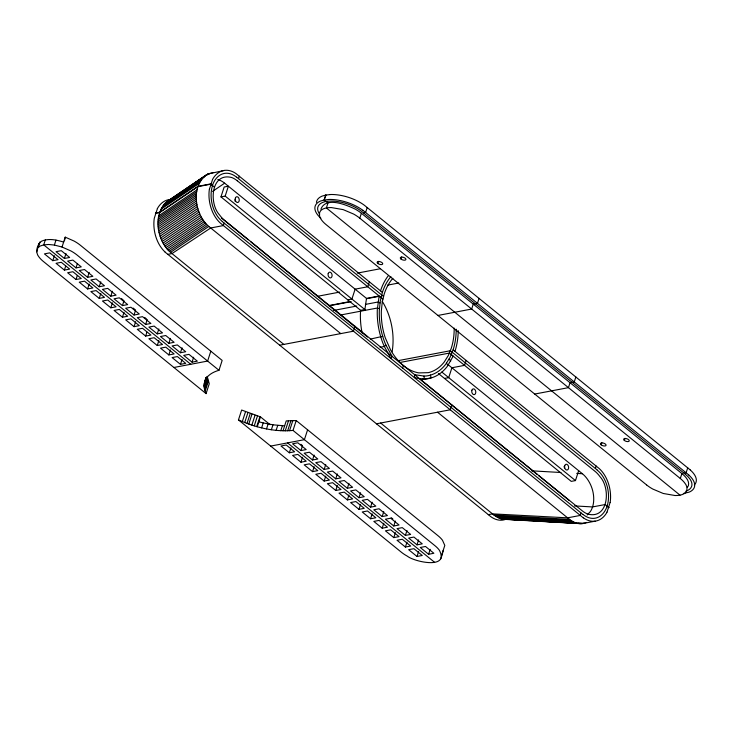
<?xml version="1.0" encoding="UTF-8"?>
<svg xmlns="http://www.w3.org/2000/svg" width="733" height="733" viewBox="0 0 733 733"><rect width="100%" height="100%" fill="white"/><g stroke="black" fill="none" stroke-linecap="round" stroke-linejoin="round"><path stroke-width="1.1" d="M283.854 344.418L170.514 252.372C156.083 239.948 151.859 211.113 169.625 199.907L207.925 173.978L224.335 170.459M340.763 333.607L208.813 226.442C194.382 214.018 190.159 185.183 207.925 173.978M207.182 376.386L209.272 383.744L206.083 393.621L203.985 386.264L205.872 377.596M220.963 196.893L225.178 196.087L228.366 186.209L224.151 187.016L220.963 196.893L360.627 310.325L360.453 312.799A58.457 39.701 79.2 0 0 362.12 332.91M364.777 310.407L366.491 298.395L224.646 183.186A28.66 19.461 79.2 0 0 218.984 179.915L217.82 179.548M320.898 209.207C325.8 196.178 346.37 204.928 355.175 209.097A28.66 13.185 17.9 0 1 361.396 213.257L681.901 473.564A28.66 13.185 17.9 0 1 686.335 478.053C688.36 480.591 689.835 484.669 687.352 487.408M209.427 189.187L212.543 179.539M610.122 502.435L607.006 512.083M64.486 240.8L65.228 237.153L74.115 241.075A28.66 13.185 17.9 0 1 80.337 245.225L222.163 360.416L218.975 370.293C213.028 371.97 206.733 375.369 204.599 381.545M237.29 180.785A28.66 19.461 79.2 0 0 231.628 177.505C210.912 172.173 208.823 203.563 219.543 214.925A28.66 19.461 79.2 0 0 224.527 220.294L582.259 510.837A28.66 19.461 79.2 0 0 587.921 514.108C608.637 519.45 610.726 488.059 600.006 476.697A28.66 19.461 79.2 0 0 595.022 471.328L449.421 353.077L399.412 362.578M157.384 208.667L154.269 218.315A29.467 20.011 79.2 0 0 165.145 252.079M390.881 276.625A55.534 37.713 79.2 0 0 382.388 292.394L380.29 300.979L379.337 310.178A55.534 37.713 79.2 0 0 382.03 333.982L382.727 336.31A41.451 28.147 79.2 0 0 385.979 345.188L392.155 356.44L390.836 358.345L384.303 346.462A43.641 29.641 79.2 0 1 380.885 337.107L380.143 334.66A58.457 39.701 79.2 0 1 377.312 309.601L379.135 295.985L366.491 298.395M206.083 393.621L43.421 261.507A28.66 13.185 17.9 0 1 38.996 257.017C34.909 252.464 36.925 244.492 41.515 241.203C48.552 238.069 56.597 239.883 63.634 242.092M36.687 251.85L37.64 248.881M45.318 239.92L43.723 244.859L39.921 246.141L37.511 248.258M190.754 364.274L43.723 244.859L48.653 244.483L54.37 245.06L55.965 240.122M52.794 260.673L58.063 259.665L49.697 252.876L44.429 253.884L52.794 260.673L54.389 255.735M218.975 370.293L77.148 255.102A28.66 13.185 17.9 0 0 70.927 250.952L62.039 247.03L65.228 237.153M64.385 258.465L69.653 257.466L61.288 250.677L56.02 251.676L64.385 258.465L65.979 253.526M64.394 270.101L69.662 269.093L61.306 262.304L56.038 263.303L64.394 270.101L65.677 266.143M75.994 267.893L81.262 266.894L72.897 260.105L67.628 261.104L75.994 267.893L77.267 263.944M76.003 279.52L81.271 278.522L72.915 271.732L67.647 272.731L76.003 279.52L77.277 275.571M87.593 277.321L92.862 276.323L84.506 269.533L79.237 270.532L87.593 277.321L89.188 272.383M87.612 288.949L92.88 287.95L84.524 281.16L79.246 282.159L87.612 288.949L89.206 284.01M99.202 286.75L104.471 285.751L96.115 278.961L90.846 279.96L99.202 286.75L100.797 281.811M99.221 298.377L104.489 297.378L96.124 290.589L90.855 291.587L99.221 298.377L100.815 293.438M110.811 296.178L116.08 295.17L107.724 288.381L102.446 289.388L110.811 296.178L112.406 291.239M110.82 307.805L116.098 306.806L107.733 300.017L102.464 301.016L110.82 307.805L112.424 302.866M122.42 305.606L127.689 304.598L119.323 297.809L114.055 298.807L122.42 305.606L124.014 300.667M122.429 317.233L127.698 316.225L119.342 309.436L114.073 310.444L122.429 317.233L124.024 312.295M134.02 315.025L139.297 314.026L130.932 307.237L125.664 308.236L134.02 315.025L135.623 310.086L133.113 308.052M134.038 326.661L139.307 325.654L130.95 318.864L125.682 319.863L134.038 326.661L135.632 321.723M145.629 324.453L150.897 323.455L142.541 316.665L137.273 317.664L145.629 324.453L147.223 319.515M145.647 336.081L150.916 335.082L142.55 328.292L137.282 329.291L145.647 336.081L146.921 332.131M157.238 333.881L162.506 332.883L154.15 326.093L148.881 327.092L157.238 333.881L158.832 328.943M157.256 345.509L162.524 344.51L154.159 337.721L148.891 338.719L157.256 345.509L158.85 340.57M168.847 343.31L174.115 342.311L165.75 335.522L160.481 336.52L168.847 343.31L170.441 338.371M168.856 354.937L174.124 353.938L165.768 347.149L160.5 348.148L168.856 354.937L170.45 349.998M180.455 352.738L185.724 351.73L177.359 344.941L172.09 345.949L180.455 352.738L182.05 347.799M224.151 223.107L223.354 225.572L210.701 227.981L171.989 253.563L167.775 254.369M238.509 178.66L239.306 176.186M180.465 364.365L185.733 363.366L177.377 356.577L172.108 357.576L180.465 364.365L182.059 359.427M192.055 362.166L197.324 361.158L188.967 354.369L183.699 355.368L192.055 362.166L193.649 357.228M210.811 351.189L207.622 361.067L173.895 367.48M204.076 383.845L206.175 377.413M204.031 385.063L206.587 377.165M203.985 386.264L206.862 377.367M204.205 387.867L207.393 377.99M204.324 388.774L207.512 378.897M204.699 390.057L207.888 380.18M205.084 391.376L208.282 381.499M238.454 419.917C255.469 427.495 274.307 432.131 293.017 430.427L434.88 545.645A28.66 13.185 17.9 0 1 439.305 550.135C449.641 569.486 414.796 562.074 407.374 556.2A28.66 13.185 17.9 0 1 401.153 552.05L238.454 419.917L241.652 410.04L260.462 416.866L270.065 424.673M242.311 421.612L245.509 411.735M244.721 422.556L247.91 412.679M247.03 423.463L250.219 413.586M248.771 424.068L251.96 414.182M330.326 194.557L325.709 195.07L324.114 200.008L320.495 201.062A29.467 13.561 17.9 0 0 320.889 218.269M325.993 195.024L324.114 200.008L327.972 203.004L326.377 207.943L680.004 495.151M251.84 425.131L255.038 415.254M254.259 425.855L257.457 415.978M256.724 426.597L259.913 416.72M257.265 426.743L260.462 416.866M261.626 427.87L263.22 422.932L272.969 424.81L284.633 425.836M266.528 428.915L268.122 423.976M271.375 429.749L272.969 424.81M276.13 430.344L277.725 425.406M280.776 430.711L282.37 425.772M283.039 430.775L286.227 420.898L296.205 420.55L438.068 535.768A28.66 13.185 17.9 0 1 442.494 540.258L444.803 545.425L441.614 555.302M285.256 430.839L288.445 420.962M287.675 430.775L290.864 420.898M289.553 430.72L292.742 420.843M361.396 213.248L359.802 218.187L680.306 478.502A28.66 13.185 17.9 0 1 684.741 482.992C687.591 486.043 688.232 491.889 683.807 493.868A21.22 9.767 17.9 0 1 675.047 495.526L663.237 493.474L652.801 489.058A28.66 13.185 17.9 0 1 646.588 484.907M293.017 430.427L296.205 420.55M367.206 207.512L365.611 212.451L363.504 212.854M289.333 452.783L294.602 451.785L286.236 444.995L280.968 445.994L289.333 452.783L290.928 447.845M307.594 429.795L304.406 439.672L270.679 446.085M300.924 450.575L306.192 449.576L297.836 442.787L292.568 443.786L300.924 450.575L302.518 445.637L300.851 444.28M300.942 462.211L306.211 461.204L297.845 454.414L292.577 455.422L300.942 462.211L302.537 457.273M355.001 326.267L353.407 331.206L279.639 345.216M369.359 281.82L367.764 286.759L355.12 289.159L351.922 299.037L347.708 299.834M312.533 460.003L317.801 459.005L309.436 452.215L304.168 453.214L312.533 460.003L314.127 455.065M377.825 263.459A2.923 1.347 17.9 0 1 379.373 261.544A2.923 1.347 17.9 0 1 382.589 264.164A2.923 1.347 17.9 0 1 377.825 263.459L378.503 261.342M312.542 471.64L317.81 470.632L309.454 463.842L304.186 464.841L312.542 471.64L314.136 466.701M324.142 469.432L329.41 468.433L321.045 461.643L315.776 462.642L324.142 469.432L325.736 464.493M324.151 481.059L329.419 480.06L321.063 473.271L315.795 474.269L324.151 481.059L325.745 476.12M401.006 259.051A2.923 1.347 17.9 0 1 402.554 257.136A2.923 1.347 17.9 0 1 405.78 259.757A2.923 1.347 17.9 0 1 401.006 259.051L401.693 256.935M335.741 478.86L341.01 477.861L332.654 471.072L327.385 472.07L335.741 478.86L337.336 473.921M335.76 490.487L341.028 489.488L332.663 482.699L327.394 483.698L335.76 490.487L337.354 485.548M347.35 488.288L352.619 487.289L344.263 480.5L338.994 481.499L347.35 488.288L348.945 483.349M347.369 499.915L352.637 498.916L344.272 492.127L339.003 493.126L347.369 499.915L348.963 494.977M358.959 497.716L364.228 496.708L355.862 489.919L350.594 490.927L358.959 497.716L360.554 492.778M402.6 368.03L403.397 365.565M358.968 509.343L364.237 508.345L355.881 501.555L350.612 502.554L358.968 509.343L360.563 504.405M370.568 507.144L375.837 506.137L367.471 499.347L362.203 500.346L370.568 507.144L372.162 502.206M370.577 518.772L375.846 517.764L367.49 510.974L362.221 511.982L370.577 518.772L372.172 513.833M382.168 516.563L387.436 515.565L379.08 508.775L373.812 509.774L382.168 516.563L383.762 511.625M382.186 528.2L387.455 527.192L379.098 520.403L373.821 521.401L382.186 528.2L383.78 523.261M393.777 525.992L399.045 524.993L390.689 518.204L385.421 519.202L393.777 525.992L395.371 521.053M393.795 537.619L399.064 536.62L390.698 529.831L385.43 530.829L393.795 537.619L395.389 532.68M479.07 298.368L477.476 303.306L473.261 304.103L471.667 309.042L437.94 315.447M405.386 535.42L410.654 534.421L402.298 527.632L397.02 528.63L405.386 535.42L406.98 530.481M405.395 547.047L410.672 546.048L402.307 539.259L397.039 540.258L405.395 547.047L406.998 542.108M451.785 404.863L450.19 409.802L376.414 423.821M466.142 360.416L464.548 365.355L451.904 367.764L448.706 377.642L444.491 378.439M416.995 544.848L422.263 543.849L413.898 537.06L408.629 538.059L416.995 544.848L418.589 539.909M417.004 556.475L422.272 555.477L413.916 548.687L408.647 549.686L417.004 556.475L418.598 551.537M428.594 554.276L433.872 553.268L425.506 546.479L420.238 547.487L428.594 554.276L430.198 549.338M440.79 558.894L442.063 554.945M575.854 376.973L574.26 381.911L570.045 382.708L568.451 387.647L534.724 394.052M438.462 373.546L571.245 481.379L575.46 480.582L578.649 470.705M601.161 444.849A2.923 1.347 17.9 0 1 602.718 442.943A2.923 1.347 17.9 0 1 605.934 445.554A2.923 1.347 17.9 0 1 601.161 444.849L601.848 442.732M581.04 512.963L580.243 515.436L567.599 517.837L492.494 513.87L488.279 514.676M595.398 468.515L596.195 466.051M624.351 440.441A2.923 1.347 17.9 0 1 625.9 438.536A2.923 1.347 17.9 0 1 629.125 441.156A2.923 1.347 17.9 0 1 624.351 440.441L625.029 438.325M680.306 478.502L681.901 473.564M687.719 467.819L686.115 472.758L684.008 473.161M456.219 329.227A55.534 37.713 79.2 0 1 453.113 349.843L449.943 357.548L445.801 364.154A55.534 37.713 79.2 0 1 432.039 374.6L430.445 375.067A41.451 28.147 79.2 0 1 423.995 376.066L414.631 374.691L414.429 377.495L419.029 378.659L424.325 378.961A43.641 29.641 79.2 0 0 431.114 377.907L432.791 377.422A58.457 39.701 79.2 0 0 447.277 366.418L453.177 356.128M39.106 243.319L38.281 246.911L39.875 241.972L40.013 242.779M442.384 553.956L443.208 550.364M441.367 555.11L441.917 554.551M587.142 515.006L590.34 511.588A21.22 14.413 79.2 0 0 592.557 506.934A21.22 14.413 79.2 0 0 593.638 501.363C594.225 493.511 591.879 485.521 587.362 479.098A28.66 19.461 79.2 0 0 582.378 473.729L448.404 364.924M385.979 345.188L384.303 346.462L380.088 347.259M166.199 202.088L206.743 174.591M165.163 203.041L203.453 177.12M172.722 198.148L177.386 194.987M179.255 193.723L183.928 190.562M186.732 188.665L190.47 186.136M193.274 184.24L197.937 181.078M199.807 179.805L204.48 176.644M206.349 175.379L209.152 173.483M164.174 204.104L202.473 178.174M208.538 174.381L210.408 173.116M163.248 205.267L201.548 179.338M162.387 206.523L200.686 180.593M161.599 207.87L199.898 181.94M160.866 209.336L199.165 183.406M158.804 215.713L197.104 189.783M158.484 217.518L196.783 191.588M158.255 219.323L196.554 193.393M158.117 221.155L196.417 195.235M158.062 223.024L196.362 197.095M158.099 224.912L196.389 198.982M158.218 226.809L196.517 200.888M212.497 191.414L224.646 183.186M158.429 228.714L196.728 202.784M158.722 230.611L197.021 204.681M159.098 232.498L197.397 206.569M159.565 234.358L197.864 208.429M160.106 236.191L198.405 210.27M160.729 237.996L199.028 212.066M161.425 239.746L199.724 213.816M162.204 241.45L200.494 215.52M163.047 243.09L201.337 217.16M163.954 244.666L202.244 218.746M164.916 246.178L203.215 220.248M165.951 247.598L204.241 221.668M167.032 248.936L205.322 223.015M168.159 250.191L206.459 224.261M169.332 251.346L207.631 225.416M170.514 252.372L208.813 226.442M382.727 336.31L370.339 339.113M586.327 522.446C580.738 525.112 574.04 523.225 569.486 519.376L437.546 412.212M325.709 195.07L322.089 196.123A29.467 13.561 17.9 0 0 316.454 202.363M155.524 213.037L159.739 212.24L198.038 186.31L210.683 183.91L214.348 187.089M155.414 213.367L159.629 212.561L197.928 186.64L210.573 184.23L212.488 185.577A26.516 18.004 79.2 0 0 222.319 221.494M357.228 273.125L380.528 268.699M317.27 296.352L339.691 292.091M387.647 285.119L398.761 283.002M329.181 305.514L350.154 301.529M329.08 305.835L351.162 301.639M366.418 298.743L379.062 296.334L381.013 297.516M333.57 310.453L356.751 306.046M365.382 304.406L378.036 302.005L380.024 302.949M360.627 310.325L364.842 309.528L225.178 196.087M340.689 314.988L377.431 308.007L379.437 308.703M398.138 360.654L450.374 350.731L597.258 470.027M420.11 379.758L424.325 378.961L423.995 376.066M421.622 379.712L431.114 377.907L430.445 375.067M595.214 521.163L582.561 523.564L572.418 522.986M683.358 493.501L689.084 492.164A29.467 13.561 17.9 0 0 688.69 474.947M211.69 172.86L212.991 172.741M328.732 199.495L324.398 199.962L326.112 201.493A26.516 12.204 17.9 0 1 361.983 211.7L685.456 474.333M505.733 519.385L500.41 518.652L493.969 515.07L380.638 423.023M531.654 470.833L560.956 472.51M576.734 473.408L582.378 473.729M574.516 505.907L592.557 506.934L605.201 504.533L608.866 507.712M493.969 515.07L569.486 519.376M495.187 515.995L570.705 520.293M496.461 516.829L571.987 521.136M497.762 517.553L573.279 521.859M499.081 518.158L574.599 522.464M513.961 519.33L516.215 519.459M526.358 520.036L529.748 520.228M539.891 520.806L542.145 520.934M552.288 521.511L555.669 521.704M565.812 522.29L568.066 522.418M578.209 522.995L583.853 523.316M500.41 518.652L575.927 522.959M508.171 519.321L516.059 519.77M521.694 520.091L529.583 520.54M534.1 520.797L541.989 521.255M546.497 521.511L555.513 522.024M560.021 522.281L567.91 522.73M501.748 519.019L577.265 523.325M503.085 519.266L581.26 523.692M54.37 245.06L62.039 247.03M258.859 421.805L263.22 422.932M607.061 506.045L608.967 507.383M583.349 517.892L220.276 223.015A29.467 20.011 79.2 0 1 209.381 189.16M362.899 210.289L688.745 474.938M646.588 484.907L326.075 224.6A28.66 13.185 17.9 0 1 321.65 220.102C318.8 217.05 318.159 211.205 322.575 209.235A21.22 9.767 17.9 0 1 331.343 207.567L343.154 209.62L353.581 214.036A28.66 13.185 17.9 0 1 359.802 218.196M382.388 292.394L236.191 173.73A29.467 20.011 79.2 0 0 212.506 179.484M453.113 349.843L599.273 468.607A29.467 20.011 79.2 0 1 610.168 502.462M236.64 177.148L383.533 296.444M237.29 180.785L382.883 299.037M441.816 372.043L575.46 480.582M221.393 217.958L248.23 239.755M250.833 241.863L367.499 337.061M421.374 380.372L525.442 464.896M526.276 465.574L537.042 474.315M538.773 475.726L569.083 500.337M222.291 221.595L582.9 514.474M121.504 298.624L123.181 299.98M144.722 317.481L146.389 318.837M391.193 517.663L392.87 519.019M287.538 442.879L434.577 562.293M690.339 470L364.493 205.35A29.467 13.561 17.9 0 0 330.29 194.52M165.117 252.143L490.973 516.792A29.467 20.011 79.2 0 0 505.367 519.44M451.299 354.598L453.04 356.421M449.1 359.042L450.74 361.057M446.489 363.156L448.019 365.346M597.23 470.128A26.516 18.004 79.2 0 1 607.144 506.109A26.516 18.004 79.2 0 1 582.937 514.383M392.87 278.311A52.611 35.725 79.2 0 0 384.248 293.906L382.26 302.042L381.362 310.755A52.611 35.725 79.2 0 0 385.219 337.675L390.579 349.898A52.611 35.725 79.2 0 0 418.9 372.895L428.283 372.657A52.611 35.725 79.2 0 0 444.317 361.891L448.248 355.633L451.253 348.331A52.611 35.725 79.2 0 0 454.194 328.118M382.15 301.162A52.611 35.725 79.2 0 1 392.109 351.803M212.405 185.513A26.516 18.004 79.2 0 1 236.612 177.239M564.025 466.545A2.923 1.988 79.2 0 1 564.419 468.002M234.89 199.724A2.923 1.988 79.2 0 1 235.018 201.227M607.043 512.138A29.467 20.011 79.2 0 1 583.376 517.828M157.348 208.621A29.467 20.011 79.2 0 1 170.487 199.477M380.528 290.882A58.457 39.701 79.2 0 1 388.224 275.819M458.244 330.647A58.457 39.701 79.2 0 1 454.973 351.354M685.373 474.343A26.516 12.204 17.9 0 1 685.859 491.183M319.707 214.265A26.516 12.204 17.9 0 1 326.029 201.428M690.284 470.009A29.467 13.561 17.9 0 1 695.47 483.496M694.957 484.247A29.467 13.561 17.9 0 1 694.334 484.953M328.696 199.458A29.467 13.561 17.9 0 1 362.844 210.307M564.758 465.62A2.923 1.988 79.2 0 0 566.856 470.027A2.923 1.988 79.2 0 0 568.24 465.748A2.923 1.988 79.2 0 0 564.758 465.62M235.366 198.093A2.923 1.988 79.2 0 0 237.465 202.5A2.923 1.988 79.2 0 0 238.848 198.222A2.923 1.988 79.2 0 0 235.366 198.093M328.219 273.51A2.923 1.988 79.2 0 0 330.317 277.917A2.923 1.988 79.2 0 0 331.701 273.638A2.923 1.988 79.2 0 0 328.219 273.51M471.896 390.231A2.923 1.988 79.2 0 0 473.994 394.638A2.923 1.988 79.2 0 0 475.378 390.359A2.923 1.988 79.2 0 0 471.896 390.231"/></g></svg>
